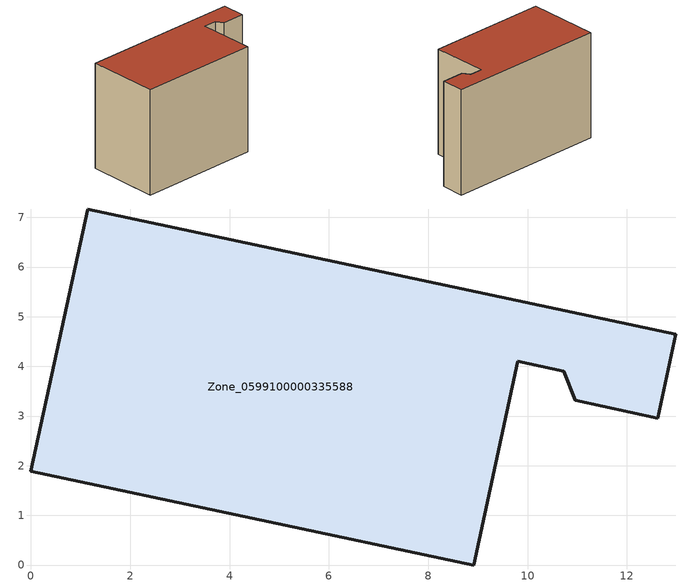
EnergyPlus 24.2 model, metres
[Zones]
Zone_0599100000335588
 floor ground (C_G): 0,1.89 1.14,7.17 12.98,4.65 12.62,2.96 10.96,3.32 10.73,3.9 9.8,4.1 8.92,0 z0
 wall outside (C_F): 1.14,7.17 0,1.89 8.92,0 9.8,4.1 10.73,3.9 10.96,3.32 12.62,2.96 12.98,4.65 1.14,7.17 z0:8
 roof outside (C_R): 12.62,2.96 12.98,4.65 1.14,7.17 0,1.89 8.92,0 9.8,4.1 10.73,3.9 10.96,3.32 z8
[BUILDING]
Pand.0599100000335588: North Axis=0; Terrain=City; Loads Convergence Tolerance Value=0.04; Temperature Convergence Tolerance Value=0.4; Solar Distribution=FullExterior; Maximum Number of Warmup Days=25; Minimum Number of Warmup Days=1
[Site:Location]
Rotterdam.The.Hague.AP_ZH_NLD Design_Conditions: Latitude=51.96; Longitude=4.45; Time Zone=1; Elevation=-4.5
[SITE:GROUNDTEMPERATURE:BUILDINGSURFACE]
18, 18, 18, 18, 18, 18, 18, 18, 18, 18, 18, 18
[MATERIAL] Thermal Absorptance=0.9; Solar Absorptance=0.7; Visible Absorptance=0.7
Name | Roughness | Thickness | Conductivity | Density | Specific Heat
G.TI.1975-1991 | MediumSmooth | 0.15 | 0.288461 | 540 | 1210
F.TI.1975-1991 | Rough | 0.3 | 0.230769 | 1920 | 840
R.TI.1975-1991 | MediumRough | 0.2 | 0.153846 | 1500 | 1000
[CONSTRUCTION]
C_G: G.TI.1975-1991
C_F: F.TI.1975-1991
C_R: R.TI.1975-1991
[ZONE]
Zone_0599100000335588: Type=1; Multiplier=1; Ceiling Height=Autocalculate; Volume=Autocalculate; Floor Area=autocalculate; Part of Total Floor Area=Yes
[ZONEINFILTRATION:DESIGNFLOWRATE]
Infil_Zone_0599100000335588: Zone or ZoneList or Space or SpaceList=Zone_0599100000335588; Schedule=AlwaysOn; Design Flow Rate Calculation Method=Flow/Area; Flow Rate per Floor Area=0.003; Constant Term Coefficient=1; Temperature Term Coefficient=0; Velocity Term Coefficient=0; Velocity Squared Term Coefficient=0
[HVACTEMPLATE:ZONE:IDEALLOADSAIRSYSTEM]
Zone_0599100000335588: Maximum Heating Supply Air Temperature=50; Minimum Cooling Supply Air Temperature=13; Maximum Heating Supply Air Humidity Ratio=0.0156; Minimum Cooling Supply Air Humidity Ratio=0.0077; Heating Limit=NoLimit; Cooling Limit=NoLimit; Dehumidification Control Type=ConstantSensibleHeatRatio; Cooling Sensible Heat Ratio=0.7; Dehumidification Setpoint=60; Humidification Control Type=None; Humidification Setpoint=30; Outdoor Air Method=None; Outdoor Air Flow Rate per Person=0.00944; Outdoor Air Flow Rate per Zone Floor Area=0; Outdoor Air Flow Rate per Zone=0; Demand Controlled Ventilation Type=None; Outdoor Air Economizer Type=NoEconomizer; Heat Recovery Type=None; Sensible Heat Recovery Effectiveness=0.7; Latent Heat Recovery Effectiveness=0.65
[ZONECONTROL:THERMOSTAT]
ThermostatControl_Zone_0599100000335588: Zone or ZoneList=Zone_0599100000335588; Control Type Schedule=DualSetpointControlType; Control 1=Thermostat_Zone_0599100000335588; Temperature Difference Between Cutout And Setpoint=0
[THERMOSTATSETPOINT:DUALSETPOINT]
Thermostat_Zone_0599100000335588: Heating Setpoint Temperature Schedule=HeatingSetpoint_Zone_0599100000335588; Cooling Setpoint Temperature Schedule=CoolingSetpoint_Zone_0599100000335588
[SCHEDULE:COMPACT]
HeatingSetpoint_Zone_0599100000335588: Through: 12/31, For: AllDays, Until: 24:00, 21
CoolingSetpoint_Zone_0599100000335588: Through: 12/31, For: AllDays, Until: 24:00, 24
DualSetpointControlType: Through: 12/31, For: AllDays, Until: 24:00, 4
AlwaysOn: Through: 12/31, For: AllDays, Until: 24:00, 1
